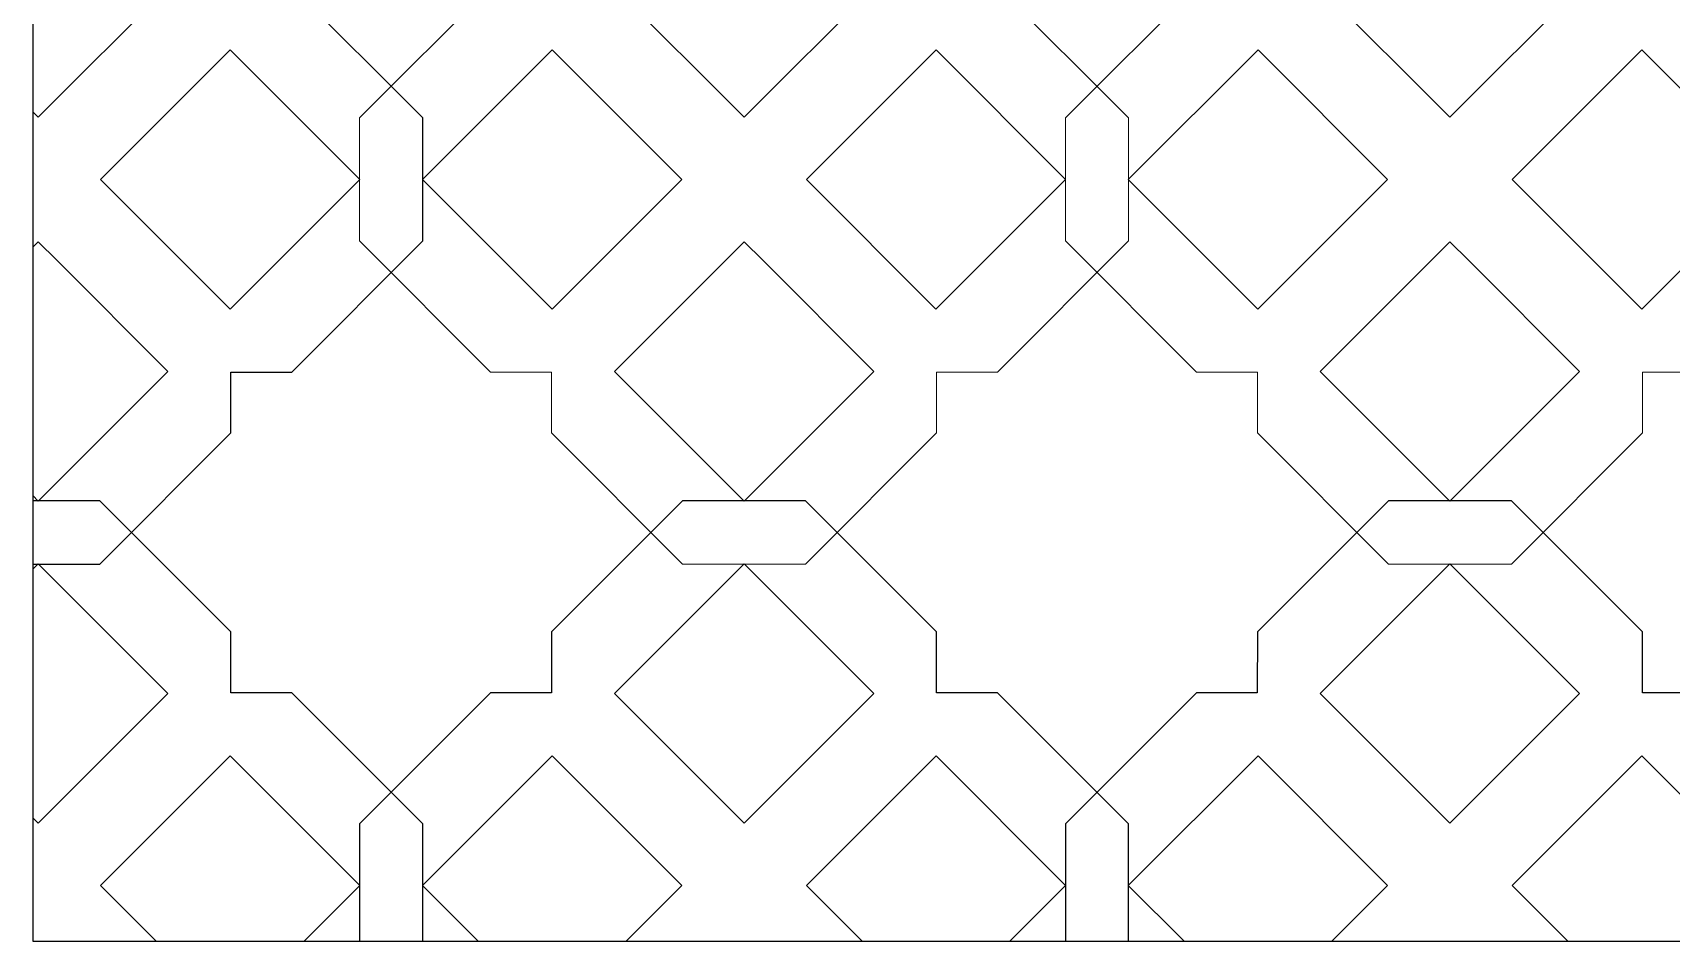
# Model space of a CAD drawing. Header units: centimetres. Extents: x -14.9 to -1.9, y -3.8 to 9.5.
# Drawn here: x -8.116 to -6.502, y -3.792 to -2.898 of the extents above; entities that cross this region are included whole.
import ezdxf

# ---------------------------------------------------------------- set-up
doc = ezdxf.new("R2010")
doc.units = ezdxf.units.CM
doc.header["$MEASUREMENT"] = 0
doc.layers.add('layer 1', color=7, linetype='Continuous')

msp = doc.modelspace()

# ---------------------------------------------------------------- linework, layer by layer
at = {"layer": 'layer 1', "color": 7}
for points, knots in [([(-8.1155, 9.5201), (-8.1155, 9.5201), (-1.85082, 9.5201), (-1.85082, 9.5201), (-1.85082, 9.5201), (-1.85082, 9.5201), (-1.85082, -3.79235), (-1.85082, -3.79235), (-1.85082, -3.79235), (-1.85082, -3.79235), (-8.1155, -3.79235), (-8.1155, -3.79235), (-8.1155, -3.79235), (-8.1155, -3.79235), (-8.1155, 9.5201), (-8.1155, 9.5201)], [0, 0, 0, 0, 0.2, 0.2, 0.2, 0.2, 0.4, 0.4, 0.4, 0.4, 0.6, 0.6, 0.6, 0.6, 1, 1, 1, 1]), ([(-8.1155, -2.66405), (-8.1155, -2.66405), (-8.04954, -2.66405), (-8.04954, -2.66405), (-8.04954, -2.66405), (-8.04954, -2.66405), (-7.92052, -2.79309), (-7.92052, -2.79309), (-7.92052, -2.79309), (-7.92052, -2.79309), (-7.92053, -2.853), (-7.92053, -2.853), (-7.92053, -2.853), (-7.92053, -2.853), (-7.86057, -2.85301), (-7.86057, -2.85301), (-7.86057, -2.85301), (-7.86057, -2.85301), (-7.73158, -2.98206), (-7.73158, -2.98206), (-7.73158, -2.98206), (-7.73158, -2.98206), (-7.73159, -3.10319), (-7.73159, -3.10319), (-7.73159, -3.10319), (-7.73159, -3.10319), (-7.86061, -3.2322), (-7.86061, -3.2322), (-7.86061, -3.2322), (-7.86061, -3.2322), (-7.92053, -3.2322), (-7.92053, -3.2322), (-7.92053, -3.2322), (-7.92053, -3.2322), (-7.92055, -3.2921), (-7.92055, -3.2921), (-7.92055, -3.2921), (-7.92055, -3.2921), (-8.04956, -3.42117), (-8.04956, -3.42117), (-8.04956, -3.42117), (-8.04956, -3.42117), (-8.1155, -3.42116), (-8.1155, -3.42116), (-8.1155, -3.42116), (-8.1155, -3.42116), (-8.1155, -3.3538), (-8.1155, -3.3538), (-8.1155, -3.3538), (-8.1155, -3.3538), (-8.11013, -3.35917), (-8.11013, -3.35917), (-8.11013, -3.35917), (-8.11013, -3.35917), (-7.98247, -3.23156), (-7.98247, -3.23156), (-7.98247, -3.23156), (-7.98247, -3.23156), (-8.09176, -3.1222), (-8.09176, -3.1222), (-8.09176, -3.1222), (-8.09176, -3.1222), (-8.11007, -3.1039), (-8.11007, -3.1039), (-8.11007, -3.1039), (-8.11007, -3.1039), (-8.1155, -3.10933), (-8.1155, -3.10933), (-8.1155, -3.10933), (-8.1155, -3.10933), (-8.1155, -2.97592), (-8.1155, -2.97592), (-8.1155, -2.97592), (-8.1155, -2.97592), (-8.11014, -2.98128), (-8.11014, -2.98128), (-8.11014, -2.98128), (-8.11014, -2.98128), (-7.98249, -2.85368), (-7.98249, -2.85368), (-7.98249, -2.85368), (-7.98249, -2.85368), (-8.11006, -2.72602), (-8.11006, -2.72602), (-8.11006, -2.72602), (-8.11006, -2.72602), (-8.1155, -2.73146), (-8.1155, -2.73146), (-8.1155, -2.73146), (-8.1155, -2.73146), (-8.1155, -2.66405), (-8.1155, -2.66405)], [0, 0, 0, 0, 0.0416667, 0.0416667, 0.0416667, 0.0416667, 0.0833333, 0.0833333, 0.0833333, 0.0833333, 0.125, 0.125, 0.125, 0.125, 0.1666667, 0.1666667, 0.1666667, 0.1666667, 0.2083333, 0.2083333, 0.2083333, 0.2083333, 0.25, 0.25, 0.25, 0.25, 0.2916667, 0.2916667, 0.2916667, 0.2916667, 0.3333333, 0.3333333, 0.3333333, 0.3333333, 0.375, 0.375, 0.375, 0.375, 0.4166667, 0.4166667, 0.4166667, 0.4166667, 0.4583333, 0.4583333, 0.4583333, 0.4583333, 0.5, 0.5, 0.5, 0.5, 0.5416667, 0.5416667, 0.5416667, 0.5416667, 0.5833333, 0.5833333, 0.5833333, 0.5833333, 0.625, 0.625, 0.625, 0.625, 0.6666667, 0.6666667, 0.6666667, 0.6666667, 0.7083333, 0.7083333, 0.7083333, 0.7083333, 0.75, 0.75, 0.75, 0.75, 0.7916667, 0.7916667, 0.7916667, 0.7916667, 0.8333333, 0.8333333, 0.8333333, 0.8333333, 0.875, 0.875, 0.875, 0.875, 0.9166667, 0.9166667, 0.9166667, 0.9166667, 1, 1, 1, 1]), ([(-7.92117, -3.17025), (-7.92117, -3.17025), (-8.04881, -3.04257), (-8.04881, -3.04257), (-8.04881, -3.04257), (-8.04881, -3.04257), (-7.92116, -2.91494), (-7.92116, -2.91494), (-7.92116, -2.91494), (-7.92116, -2.91494), (-7.79354, -3.0426), (-7.79354, -3.0426), (-7.79354, -3.0426), (-7.79354, -3.0426), (-7.92117, -3.17025), (-7.92117, -3.17025)], [0, 0, 0, 0, 0.2, 0.2, 0.2, 0.2, 0.4, 0.4, 0.4, 0.4, 0.6, 0.6, 0.6, 0.6, 1, 1, 1, 1]), ([(-8.1155, -3.35893), (-8.1155, -3.35893), (-8.04954, -3.35893), (-8.04954, -3.35893), (-8.04954, -3.35893), (-8.04954, -3.35893), (-7.92052, -3.48797), (-7.92052, -3.48797), (-7.92052, -3.48797), (-7.92052, -3.48797), (-7.92053, -3.54788), (-7.92053, -3.54788), (-7.92053, -3.54788), (-7.92053, -3.54788), (-7.86057, -3.54789), (-7.86057, -3.54789), (-7.86057, -3.54789), (-7.86057, -3.54789), (-7.73158, -3.67694), (-7.73158, -3.67694), (-7.73158, -3.67694), (-7.73158, -3.67694), (-7.73159, -3.79235), (-7.73159, -3.79235), (-7.73159, -3.79235), (-7.73159, -3.79235), (-7.8484, -3.79235), (-7.8484, -3.79235), (-7.8484, -3.79235), (-7.8484, -3.79235), (-7.79354, -3.73748), (-7.79354, -3.73748), (-7.79354, -3.73748), (-7.79354, -3.73748), (-7.92116, -3.60982), (-7.92116, -3.60982), (-7.92116, -3.60982), (-7.92116, -3.60982), (-8.04881, -3.73745), (-8.04881, -3.73745), (-8.04881, -3.73745), (-8.04881, -3.73745), (-7.99393, -3.79235), (-7.99393, -3.79235), (-7.99393, -3.79235), (-7.99393, -3.79235), (-8.1155, -3.79235), (-8.1155, -3.79235), (-8.1155, -3.79235), (-8.1155, -3.79235), (-8.1155, -3.6708), (-8.1155, -3.6708), (-8.1155, -3.6708), (-8.1155, -3.6708), (-8.11014, -3.67616), (-8.11014, -3.67616), (-8.11014, -3.67616), (-8.11014, -3.67616), (-7.98249, -3.54856), (-7.98249, -3.54856), (-7.98249, -3.54856), (-7.98249, -3.54856), (-8.11006, -3.4209), (-8.11006, -3.4209), (-8.11006, -3.4209), (-8.11006, -3.4209), (-8.1155, -3.42634), (-8.1155, -3.42634), (-8.1155, -3.42634), (-8.1155, -3.42634), (-8.1155, -3.35893), (-8.1155, -3.35893)], [0, 0, 0, 0, 0.0526316, 0.0526316, 0.0526316, 0.0526316, 0.1052632, 0.1052632, 0.1052632, 0.1052632, 0.1578947, 0.1578947, 0.1578947, 0.1578947, 0.2105263, 0.2105263, 0.2105263, 0.2105263, 0.2631579, 0.2631579, 0.2631579, 0.2631579, 0.3157895, 0.3157895, 0.3157895, 0.3157895, 0.3684211, 0.3684211, 0.3684211, 0.3684211, 0.4210526, 0.4210526, 0.4210526, 0.4210526, 0.4736842, 0.4736842, 0.4736842, 0.4736842, 0.5263158, 0.5263158, 0.5263158, 0.5263158, 0.5789474, 0.5789474, 0.5789474, 0.5789474, 0.6315789, 0.6315789, 0.6315789, 0.6315789, 0.6842105, 0.6842105, 0.6842105, 0.6842105, 0.7368421, 0.7368421, 0.7368421, 0.7368421, 0.7894737, 0.7894737, 0.7894737, 0.7894737, 0.8421053, 0.8421053, 0.8421053, 0.8421053, 0.8947368, 0.8947368, 0.8947368, 0.8947368, 1, 1, 1, 1]), ([(-7.79379, -3.79235), (-7.79379, -3.79235), (-7.79374, -3.67689), (-7.79374, -3.67689), (-7.79374, -3.67689), (-7.79374, -3.67689), (-7.66478, -3.54786), (-7.66478, -3.54786), (-7.66478, -3.54786), (-7.66478, -3.54786), (-7.60482, -3.54786), (-7.60482, -3.54786), (-7.60482, -3.54786), (-7.60482, -3.54786), (-7.60481, -3.48797), (-7.60481, -3.48797), (-7.60481, -3.48797), (-7.60481, -3.48797), (-7.47578, -3.35893), (-7.47578, -3.35893), (-7.47578, -3.35893), (-7.47578, -3.35893), (-7.35466, -3.35893), (-7.35466, -3.35893), (-7.35466, -3.35893), (-7.35466, -3.35893), (-7.22564, -3.48797), (-7.22564, -3.48797), (-7.22564, -3.48797), (-7.22564, -3.48797), (-7.22565, -3.54788), (-7.22565, -3.54788), (-7.22565, -3.54788), (-7.22565, -3.54788), (-7.16569, -3.54789), (-7.16569, -3.54789), (-7.16569, -3.54789), (-7.16569, -3.54789), (-7.0367, -3.67694), (-7.0367, -3.67694), (-7.0367, -3.67694), (-7.0367, -3.67694), (-7.03671, -3.79235), (-7.03671, -3.79235), (-7.03671, -3.79235), (-7.03671, -3.79235), (-7.15352, -3.79235), (-7.15352, -3.79235), (-7.15352, -3.79235), (-7.15352, -3.79235), (-7.09866, -3.73748), (-7.09866, -3.73748), (-7.09866, -3.73748), (-7.09866, -3.73748), (-7.22628, -3.60982), (-7.22628, -3.60982), (-7.22628, -3.60982), (-7.22628, -3.60982), (-7.35393, -3.73745), (-7.35393, -3.73745), (-7.35393, -3.73745), (-7.35393, -3.73745), (-7.29905, -3.79235), (-7.29905, -3.79235), (-7.29905, -3.79235), (-7.29905, -3.79235), (-7.53141, -3.79235), (-7.53141, -3.79235), (-7.53141, -3.79235), (-7.53141, -3.79235), (-7.47655, -3.73749), (-7.47655, -3.73749), (-7.47655, -3.73749), (-7.47655, -3.73749), (-7.60413, -3.60985), (-7.60413, -3.60985), (-7.60413, -3.60985), (-7.60413, -3.60985), (-7.73182, -3.73746), (-7.73182, -3.73746), (-7.73182, -3.73746), (-7.73182, -3.73746), (-7.67693, -3.79235), (-7.67693, -3.79235), (-7.67693, -3.79235), (-7.67693, -3.79235), (-7.79379, -3.79235), (-7.79379, -3.79235)], [0, 0, 0, 0, 0.0434783, 0.0434783, 0.0434783, 0.0434783, 0.0869565, 0.0869565, 0.0869565, 0.0869565, 0.1304348, 0.1304348, 0.1304348, 0.1304348, 0.173913, 0.173913, 0.173913, 0.173913, 0.2173913, 0.2173913, 0.2173913, 0.2173913, 0.2608696, 0.2608696, 0.2608696, 0.2608696, 0.3043478, 0.3043478, 0.3043478, 0.3043478, 0.3478261, 0.3478261, 0.3478261, 0.3478261, 0.3913043, 0.3913043, 0.3913043, 0.3913043, 0.4347826, 0.4347826, 0.4347826, 0.4347826, 0.4782609, 0.4782609, 0.4782609, 0.4782609, 0.5217391, 0.5217391, 0.5217391, 0.5217391, 0.5652174, 0.5652174, 0.5652174, 0.5652174, 0.6086957, 0.6086957, 0.6086957, 0.6086957, 0.6521739, 0.6521739, 0.6521739, 0.6521739, 0.6956522, 0.6956522, 0.6956522, 0.6956522, 0.7391304, 0.7391304, 0.7391304, 0.7391304, 0.7826087, 0.7826087, 0.7826087, 0.7826087, 0.826087, 0.826087, 0.826087, 0.826087, 0.8695652, 0.8695652, 0.8695652, 0.8695652, 0.9130435, 0.9130435, 0.9130435, 0.9130435, 1, 1, 1, 1]), ([(-7.09891, -3.79235), (-7.09891, -3.79235), (-7.09887, -3.67689), (-7.09887, -3.67689), (-7.09887, -3.67689), (-7.09887, -3.67689), (-6.9699, -3.54786), (-6.9699, -3.54786), (-6.9699, -3.54786), (-6.9699, -3.54786), (-6.90994, -3.54786), (-6.90994, -3.54786), (-6.90994, -3.54786), (-6.90994, -3.54786), (-6.90993, -3.48797), (-6.90993, -3.48797), (-6.90993, -3.48797), (-6.90993, -3.48797), (-6.7809, -3.35893), (-6.7809, -3.35893), (-6.7809, -3.35893), (-6.7809, -3.35893), (-6.65978, -3.35893), (-6.65978, -3.35893), (-6.65978, -3.35893), (-6.65978, -3.35893), (-6.53076, -3.48797), (-6.53076, -3.48797), (-6.53076, -3.48797), (-6.53076, -3.48797), (-6.53077, -3.54788), (-6.53077, -3.54788), (-6.53077, -3.54788), (-6.53077, -3.54788), (-6.47081, -3.54789), (-6.47081, -3.54789), (-6.47081, -3.54789), (-6.47081, -3.54789), (-6.34182, -3.67694), (-6.34182, -3.67694), (-6.34182, -3.67694), (-6.34182, -3.67694), (-6.34183, -3.79235), (-6.34183, -3.79235), (-6.34183, -3.79235), (-6.34183, -3.79235), (-6.45864, -3.79235), (-6.45864, -3.79235), (-6.45864, -3.79235), (-6.45864, -3.79235), (-6.40378, -3.73748), (-6.40378, -3.73748), (-6.40378, -3.73748), (-6.40378, -3.73748), (-6.5314, -3.60982), (-6.5314, -3.60982), (-6.5314, -3.60982), (-6.5314, -3.60982), (-6.65905, -3.73745), (-6.65905, -3.73745), (-6.65905, -3.73745), (-6.65905, -3.73745), (-6.60417, -3.79235), (-6.60417, -3.79235), (-6.60417, -3.79235), (-6.60417, -3.79235), (-6.83653, -3.79235), (-6.83653, -3.79235), (-6.83653, -3.79235), (-6.83653, -3.79235), (-6.78167, -3.73749), (-6.78167, -3.73749), (-6.78167, -3.73749), (-6.78167, -3.73749), (-6.90925, -3.60985), (-6.90925, -3.60985), (-6.90925, -3.60985), (-6.90925, -3.60985), (-7.03694, -3.73746), (-7.03694, -3.73746), (-7.03694, -3.73746), (-7.03694, -3.73746), (-6.98205, -3.79235), (-6.98205, -3.79235), (-6.98205, -3.79235), (-6.98205, -3.79235), (-7.09891, -3.79235), (-7.09891, -3.79235)], [0, 0, 0, 0, 0.0434783, 0.0434783, 0.0434783, 0.0434783, 0.0869565, 0.0869565, 0.0869565, 0.0869565, 0.1304348, 0.1304348, 0.1304348, 0.1304348, 0.173913, 0.173913, 0.173913, 0.173913, 0.2173913, 0.2173913, 0.2173913, 0.2173913, 0.2608696, 0.2608696, 0.2608696, 0.2608696, 0.3043478, 0.3043478, 0.3043478, 0.3043478, 0.3478261, 0.3478261, 0.3478261, 0.3478261, 0.3913043, 0.3913043, 0.3913043, 0.3913043, 0.4347826, 0.4347826, 0.4347826, 0.4347826, 0.4782609, 0.4782609, 0.4782609, 0.4782609, 0.5217391, 0.5217391, 0.5217391, 0.5217391, 0.5652174, 0.5652174, 0.5652174, 0.5652174, 0.6086957, 0.6086957, 0.6086957, 0.6086957, 0.6521739, 0.6521739, 0.6521739, 0.6521739, 0.6956522, 0.6956522, 0.6956522, 0.6956522, 0.7391304, 0.7391304, 0.7391304, 0.7391304, 0.7826087, 0.7826087, 0.7826087, 0.7826087, 0.826087, 0.826087, 0.826087, 0.826087, 0.8695652, 0.8695652, 0.8695652, 0.8695652, 0.9130435, 0.9130435, 0.9130435, 0.9130435, 1, 1, 1, 1]), ([(-7.41526, -3.67616), (-7.41526, -3.67616), (-7.54289, -3.54851), (-7.54289, -3.54851), (-7.54289, -3.54851), (-7.54289, -3.54851), (-7.41518, -3.4209), (-7.41518, -3.4209), (-7.41518, -3.4209), (-7.41518, -3.4209), (-7.28761, -3.54856), (-7.28761, -3.54856), (-7.28761, -3.54856), (-7.28761, -3.54856), (-7.41526, -3.67616), (-7.41526, -3.67616)], [0, 0, 0, 0, 0.2, 0.2, 0.2, 0.2, 0.4, 0.4, 0.4, 0.4, 0.6, 0.6, 0.6, 0.6, 1, 1, 1, 1]), ([(-6.72038, -3.67616), (-6.72038, -3.67616), (-6.84801, -3.54851), (-6.84801, -3.54851), (-6.84801, -3.54851), (-6.84801, -3.54851), (-6.7203, -3.4209), (-6.7203, -3.4209), (-6.7203, -3.4209), (-6.7203, -3.4209), (-6.59273, -3.54856), (-6.59273, -3.54856), (-6.59273, -3.54856), (-6.59273, -3.54856), (-6.72038, -3.67616), (-6.72038, -3.67616)], [0, 0, 0, 0, 0.2, 0.2, 0.2, 0.2, 0.4, 0.4, 0.4, 0.4, 0.6, 0.6, 0.6, 0.6, 1, 1, 1, 1])]:
    msp.add_open_spline(points, degree=3, knots=knots, dxfattribs=at)
at = {"layer": 'layer 1', "color": 7, "lineweight": 9}
for points, knots in [([(-8.1155, 9.5201), (-8.1155, 9.5201), (-1.85082, 9.5201), (-1.85082, 9.5201), (-1.85082, 9.5201), (-1.85082, 9.5201), (-1.85082, -3.79235), (-1.85082, -3.79235), (-1.85082, -3.79235), (-1.85082, -3.79235), (-8.1155, -3.79235), (-8.1155, -3.79235), (-8.1155, -3.79235), (-8.1155, -3.79235), (-8.1155, 9.5201), (-8.1155, 9.5201)], [0, 0, 0, 0, 0.2, 0.2, 0.2, 0.2, 0.4, 0.4, 0.4, 0.4, 0.6, 0.6, 0.6, 0.6, 1, 1, 1, 1]), ([(-7.47581, -3.42115), (-7.47581, -3.42115), (-7.60481, -3.29213), (-7.60481, -3.29213), (-7.60481, -3.29213), (-7.60481, -3.29213), (-7.60481, -3.23219), (-7.60481, -3.23219), (-7.60481, -3.23219), (-7.60481, -3.23219), (-7.66475, -3.23217), (-7.66475, -3.23217), (-7.66475, -3.23217), (-7.66475, -3.23217), (-7.79379, -3.10318), (-7.79379, -3.10318), (-7.79379, -3.10318), (-7.79379, -3.10318), (-7.79374, -2.98201), (-7.79374, -2.98201), (-7.79374, -2.98201), (-7.79374, -2.98201), (-7.66478, -2.85298), (-7.66478, -2.85298), (-7.66478, -2.85298), (-7.66478, -2.85298), (-7.60482, -2.85298), (-7.60482, -2.85298), (-7.60482, -2.85298), (-7.60482, -2.85298), (-7.60481, -2.79309), (-7.60481, -2.79309), (-7.60481, -2.79309), (-7.60481, -2.79309), (-7.47578, -2.66405), (-7.47578, -2.66405), (-7.47578, -2.66405), (-7.47578, -2.66405), (-7.35466, -2.66405), (-7.35466, -2.66405), (-7.35466, -2.66405), (-7.35466, -2.66405), (-7.22564, -2.79309), (-7.22564, -2.79309), (-7.22564, -2.79309), (-7.22564, -2.79309), (-7.22565, -2.853), (-7.22565, -2.853), (-7.22565, -2.853), (-7.22565, -2.853), (-7.16569, -2.85301), (-7.16569, -2.85301), (-7.16569, -2.85301), (-7.16569, -2.85301), (-7.0367, -2.98206), (-7.0367, -2.98206), (-7.0367, -2.98206), (-7.0367, -2.98206), (-7.03671, -3.10319), (-7.03671, -3.10319), (-7.03671, -3.10319), (-7.03671, -3.10319), (-7.16573, -3.2322), (-7.16573, -3.2322), (-7.16573, -3.2322), (-7.16573, -3.2322), (-7.22565, -3.2322), (-7.22565, -3.2322), (-7.22565, -3.2322), (-7.22565, -3.2322), (-7.22567, -3.2921), (-7.22567, -3.2921), (-7.22567, -3.2921), (-7.22567, -3.2921), (-7.35468, -3.42117), (-7.35468, -3.42117), (-7.35468, -3.42117), (-7.35468, -3.42117), (-7.47581, -3.42115), (-7.47581, -3.42115)], [0, 0, 0, 0, 0.047619, 0.047619, 0.047619, 0.047619, 0.0952381, 0.0952381, 0.0952381, 0.0952381, 0.1428571, 0.1428571, 0.1428571, 0.1428571, 0.1904762, 0.1904762, 0.1904762, 0.1904762, 0.2380952, 0.2380952, 0.2380952, 0.2380952, 0.2857143, 0.2857143, 0.2857143, 0.2857143, 0.3333333, 0.3333333, 0.3333333, 0.3333333, 0.3809524, 0.3809524, 0.3809524, 0.3809524, 0.4285714, 0.4285714, 0.4285714, 0.4285714, 0.4761905, 0.4761905, 0.4761905, 0.4761905, 0.5238095, 0.5238095, 0.5238095, 0.5238095, 0.5714286, 0.5714286, 0.5714286, 0.5714286, 0.6190476, 0.6190476, 0.6190476, 0.6190476, 0.6666667, 0.6666667, 0.6666667, 0.6666667, 0.7142857, 0.7142857, 0.7142857, 0.7142857, 0.7619048, 0.7619048, 0.7619048, 0.7619048, 0.8095238, 0.8095238, 0.8095238, 0.8095238, 0.8571429, 0.8571429, 0.8571429, 0.8571429, 0.9047619, 0.9047619, 0.9047619, 0.9047619, 1, 1, 1, 1]), ([(-6.78093, -3.42115), (-6.78093, -3.42115), (-6.90993, -3.29213), (-6.90993, -3.29213), (-6.90993, -3.29213), (-6.90993, -3.29213), (-6.90993, -3.23219), (-6.90993, -3.23219), (-6.90993, -3.23219), (-6.90993, -3.23219), (-6.96987, -3.23217), (-6.96987, -3.23217), (-6.96987, -3.23217), (-6.96987, -3.23217), (-7.09891, -3.10318), (-7.09891, -3.10318), (-7.09891, -3.10318), (-7.09891, -3.10318), (-7.09887, -2.98201), (-7.09887, -2.98201), (-7.09887, -2.98201), (-7.09887, -2.98201), (-6.9699, -2.85298), (-6.9699, -2.85298), (-6.9699, -2.85298), (-6.9699, -2.85298), (-6.90994, -2.85298), (-6.90994, -2.85298), (-6.90994, -2.85298), (-6.90994, -2.85298), (-6.90993, -2.79309), (-6.90993, -2.79309), (-6.90993, -2.79309), (-6.90993, -2.79309), (-6.7809, -2.66405), (-6.7809, -2.66405), (-6.7809, -2.66405), (-6.7809, -2.66405), (-6.65978, -2.66405), (-6.65978, -2.66405), (-6.65978, -2.66405), (-6.65978, -2.66405), (-6.53076, -2.79309), (-6.53076, -2.79309), (-6.53076, -2.79309), (-6.53076, -2.79309), (-6.53077, -2.853), (-6.53077, -2.853), (-6.53077, -2.853), (-6.53077, -2.853), (-6.47081, -2.85301), (-6.47081, -2.85301), (-6.47081, -2.85301), (-6.47081, -2.85301), (-6.34182, -2.98206), (-6.34182, -2.98206), (-6.34182, -2.98206), (-6.34182, -2.98206), (-6.34183, -3.10319), (-6.34183, -3.10319), (-6.34183, -3.10319), (-6.34183, -3.10319), (-6.47085, -3.2322), (-6.47085, -3.2322), (-6.47085, -3.2322), (-6.47085, -3.2322), (-6.53077, -3.2322), (-6.53077, -3.2322), (-6.53077, -3.2322), (-6.53077, -3.2322), (-6.53079, -3.2921), (-6.53079, -3.2921), (-6.53079, -3.2921), (-6.53079, -3.2921), (-6.6598, -3.42117), (-6.6598, -3.42117), (-6.6598, -3.42117), (-6.6598, -3.42117), (-6.78093, -3.42115), (-6.78093, -3.42115)], [0, 0, 0, 0, 0.047619, 0.047619, 0.047619, 0.047619, 0.0952381, 0.0952381, 0.0952381, 0.0952381, 0.1428571, 0.1428571, 0.1428571, 0.1428571, 0.1904762, 0.1904762, 0.1904762, 0.1904762, 0.2380952, 0.2380952, 0.2380952, 0.2380952, 0.2857143, 0.2857143, 0.2857143, 0.2857143, 0.3333333, 0.3333333, 0.3333333, 0.3333333, 0.3809524, 0.3809524, 0.3809524, 0.3809524, 0.4285714, 0.4285714, 0.4285714, 0.4285714, 0.4761905, 0.4761905, 0.4761905, 0.4761905, 0.5238095, 0.5238095, 0.5238095, 0.5238095, 0.5714286, 0.5714286, 0.5714286, 0.5714286, 0.6190476, 0.6190476, 0.6190476, 0.6190476, 0.6666667, 0.6666667, 0.6666667, 0.6666667, 0.7142857, 0.7142857, 0.7142857, 0.7142857, 0.7619048, 0.7619048, 0.7619048, 0.7619048, 0.8095238, 0.8095238, 0.8095238, 0.8095238, 0.8571429, 0.8571429, 0.8571429, 0.8571429, 0.9047619, 0.9047619, 0.9047619, 0.9047619, 1, 1, 1, 1]), ([(-7.41526, -2.98128), (-7.41526, -2.98128), (-7.54289, -2.85363), (-7.54289, -2.85363), (-7.54289, -2.85363), (-7.54289, -2.85363), (-7.41518, -2.72602), (-7.41518, -2.72602), (-7.41518, -2.72602), (-7.41518, -2.72602), (-7.28761, -2.85368), (-7.28761, -2.85368), (-7.28761, -2.85368), (-7.28761, -2.85368), (-7.41526, -2.98128), (-7.41526, -2.98128)], [0, 0, 0, 0, 0.2, 0.2, 0.2, 0.2, 0.4, 0.4, 0.4, 0.4, 0.6, 0.6, 0.6, 0.6, 1, 1, 1, 1]), ([(-6.72038, -2.98128), (-6.72038, -2.98128), (-6.84801, -2.85363), (-6.84801, -2.85363), (-6.84801, -2.85363), (-6.84801, -2.85363), (-6.7203, -2.72602), (-6.7203, -2.72602), (-6.7203, -2.72602), (-6.7203, -2.72602), (-6.59273, -2.85368), (-6.59273, -2.85368), (-6.59273, -2.85368), (-6.59273, -2.85368), (-6.72038, -2.98128), (-6.72038, -2.98128)], [0, 0, 0, 0, 0.2, 0.2, 0.2, 0.2, 0.4, 0.4, 0.4, 0.4, 0.6, 0.6, 0.6, 0.6, 1, 1, 1, 1]), ([(-7.60418, -3.17023), (-7.60418, -3.17023), (-7.73182, -3.04258), (-7.73182, -3.04258), (-7.73182, -3.04258), (-7.73182, -3.04258), (-7.60413, -2.91498), (-7.60413, -2.91498), (-7.60413, -2.91498), (-7.60413, -2.91498), (-7.47655, -3.04261), (-7.47655, -3.04261), (-7.47655, -3.04261), (-7.47655, -3.04261), (-7.60418, -3.17023), (-7.60418, -3.17023)], [0, 0, 0, 0, 0.2, 0.2, 0.2, 0.2, 0.4, 0.4, 0.4, 0.4, 0.6, 0.6, 0.6, 0.6, 1, 1, 1, 1]), ([(-7.22629, -3.17025), (-7.22629, -3.17025), (-7.35393, -3.04257), (-7.35393, -3.04257), (-7.35393, -3.04257), (-7.35393, -3.04257), (-7.22628, -2.91494), (-7.22628, -2.91494), (-7.22628, -2.91494), (-7.22628, -2.91494), (-7.09866, -3.0426), (-7.09866, -3.0426), (-7.09866, -3.0426), (-7.09866, -3.0426), (-7.22629, -3.17025), (-7.22629, -3.17025)], [0, 0, 0, 0, 0.2, 0.2, 0.2, 0.2, 0.4, 0.4, 0.4, 0.4, 0.6, 0.6, 0.6, 0.6, 1, 1, 1, 1]), ([(-6.9093, -3.17023), (-6.9093, -3.17023), (-7.03694, -3.04258), (-7.03694, -3.04258), (-7.03694, -3.04258), (-7.03694, -3.04258), (-6.90925, -2.91498), (-6.90925, -2.91498), (-6.90925, -2.91498), (-6.90925, -2.91498), (-6.78167, -3.04261), (-6.78167, -3.04261), (-6.78167, -3.04261), (-6.78167, -3.04261), (-6.9093, -3.17023), (-6.9093, -3.17023)], [0, 0, 0, 0, 0.2, 0.2, 0.2, 0.2, 0.4, 0.4, 0.4, 0.4, 0.6, 0.6, 0.6, 0.6, 1, 1, 1, 1]), ([(-6.53141, -3.17025), (-6.53141, -3.17025), (-6.65905, -3.04257), (-6.65905, -3.04257), (-6.65905, -3.04257), (-6.65905, -3.04257), (-6.5314, -2.91494), (-6.5314, -2.91494), (-6.5314, -2.91494), (-6.5314, -2.91494), (-6.40378, -3.0426), (-6.40378, -3.0426), (-6.40378, -3.0426), (-6.40378, -3.0426), (-6.53141, -3.17025), (-6.53141, -3.17025)], [0, 0, 0, 0, 0.2, 0.2, 0.2, 0.2, 0.4, 0.4, 0.4, 0.4, 0.6, 0.6, 0.6, 0.6, 1, 1, 1, 1]), ([(-7.39688, -3.1222), (-7.39688, -3.1222), (-7.41519, -3.1039), (-7.41519, -3.1039), (-7.41519, -3.1039), (-7.41519, -3.1039), (-7.54287, -3.2315), (-7.54287, -3.2315), (-7.54287, -3.2315), (-7.54287, -3.2315), (-7.41525, -3.35917), (-7.41525, -3.35917), (-7.41525, -3.35917), (-7.41525, -3.35917), (-7.28759, -3.23156), (-7.28759, -3.23156), (-7.28759, -3.23156), (-7.28759, -3.23156), (-7.39688, -3.1222), (-7.39688, -3.1222)], [0, 0, 0, 0, 0.1666667, 0.1666667, 0.1666667, 0.1666667, 0.3333333, 0.3333333, 0.3333333, 0.3333333, 0.5, 0.5, 0.5, 0.5, 0.6666667, 0.6666667, 0.6666667, 0.6666667, 1, 1, 1, 1]), ([(-6.702, -3.1222), (-6.702, -3.1222), (-6.72031, -3.1039), (-6.72031, -3.1039), (-6.72031, -3.1039), (-6.72031, -3.1039), (-6.84799, -3.2315), (-6.84799, -3.2315), (-6.84799, -3.2315), (-6.84799, -3.2315), (-6.72037, -3.35917), (-6.72037, -3.35917), (-6.72037, -3.35917), (-6.72037, -3.35917), (-6.59271, -3.23156), (-6.59271, -3.23156), (-6.59271, -3.23156), (-6.59271, -3.23156), (-6.702, -3.1222), (-6.702, -3.1222)], [0, 0, 0, 0, 0.1666667, 0.1666667, 0.1666667, 0.1666667, 0.3333333, 0.3333333, 0.3333333, 0.3333333, 0.5, 0.5, 0.5, 0.5, 0.6666667, 0.6666667, 0.6666667, 0.6666667, 1, 1, 1, 1])]:
    msp.add_open_spline(points, degree=3, knots=knots, dxfattribs=at)
at = {"layer": 'layer 1', "color": 250, "lineweight": 9}
for points, knots in [([(-8.1155, -2.66405), (-8.1155, -2.66405), (-8.04954, -2.66405), (-8.04954, -2.66405), (-8.04954, -2.66405), (-8.04954, -2.66405), (-7.92052, -2.79309), (-7.92052, -2.79309), (-7.92052, -2.79309), (-7.92052, -2.79309), (-7.92053, -2.853), (-7.92053, -2.853), (-7.92053, -2.853), (-7.92053, -2.853), (-7.86057, -2.85301), (-7.86057, -2.85301), (-7.86057, -2.85301), (-7.86057, -2.85301), (-7.73158, -2.98206), (-7.73158, -2.98206), (-7.73158, -2.98206), (-7.73158, -2.98206), (-7.73159, -3.10319), (-7.73159, -3.10319), (-7.73159, -3.10319), (-7.73159, -3.10319), (-7.86061, -3.2322), (-7.86061, -3.2322), (-7.86061, -3.2322), (-7.86061, -3.2322), (-7.92053, -3.2322), (-7.92053, -3.2322), (-7.92053, -3.2322), (-7.92053, -3.2322), (-7.92055, -3.2921), (-7.92055, -3.2921), (-7.92055, -3.2921), (-7.92055, -3.2921), (-8.04956, -3.42117), (-8.04956, -3.42117), (-8.04956, -3.42117), (-8.04956, -3.42117), (-8.1155, -3.42116), (-8.1155, -3.42116)], [0, 0, 0, 0, 0.0833333, 0.0833333, 0.0833333, 0.0833333, 0.1666667, 0.1666667, 0.1666667, 0.1666667, 0.25, 0.25, 0.25, 0.25, 0.3333333, 0.3333333, 0.3333333, 0.3333333, 0.4166667, 0.4166667, 0.4166667, 0.4166667, 0.5, 0.5, 0.5, 0.5, 0.5833333, 0.5833333, 0.5833333, 0.5833333, 0.6666667, 0.6666667, 0.6666667, 0.6666667, 0.75, 0.75, 0.75, 0.75, 0.8333333, 0.8333333, 0.8333333, 0.8333333, 1, 1, 1, 1]), ([(-8.1155, -2.73146), (-8.1155, -2.73146), (-8.11006, -2.72602), (-8.11006, -2.72602), (-8.11006, -2.72602), (-8.11006, -2.72602), (-7.98249, -2.85368), (-7.98249, -2.85368), (-7.98249, -2.85368), (-7.98249, -2.85368), (-8.11014, -2.98128), (-8.11014, -2.98128)], [0, 0, 0, 0, 0.25, 0.25, 0.25, 0.25, 0.5, 0.5, 0.5, 0.5, 1, 1, 1, 1]), ([(-7.92117, -3.17025), (-7.92117, -3.17025), (-8.04881, -3.04257), (-8.04881, -3.04257), (-8.04881, -3.04257), (-8.04881, -3.04257), (-7.92116, -2.91494), (-7.92116, -2.91494), (-7.92116, -2.91494), (-7.92116, -2.91494), (-7.79354, -3.0426), (-7.79354, -3.0426), (-7.79354, -3.0426), (-7.79354, -3.0426), (-7.92117, -3.17025), (-7.92117, -3.17025)], [0, 0, 0, 0, 0.2, 0.2, 0.2, 0.2, 0.4, 0.4, 0.4, 0.4, 0.6, 0.6, 0.6, 0.6, 1, 1, 1, 1]), ([(-8.09176, -3.1222), (-8.09176, -3.1222), (-8.11007, -3.1039), (-8.11007, -3.1039), (-8.11007, -3.1039), (-8.11007, -3.1039), (-8.1155, -3.10933), (-8.1155, -3.10933)], [0, 0, 0, 0, 0.3333333, 0.3333333, 0.3333333, 0.3333333, 1, 1, 1, 1]), ([(-8.1155, -3.3538), (-8.1155, -3.3538), (-8.11013, -3.35917), (-8.11013, -3.35917), (-8.11013, -3.35917), (-8.11013, -3.35917), (-7.98247, -3.23156), (-7.98247, -3.23156), (-7.98247, -3.23156), (-7.98247, -3.23156), (-8.09176, -3.1222), (-8.09176, -3.1222)], [0, 0, 0, 0, 0.25, 0.25, 0.25, 0.25, 0.5, 0.5, 0.5, 0.5, 1, 1, 1, 1]), ([(-8.1155, -3.35893), (-8.1155, -3.35893), (-8.04954, -3.35893), (-8.04954, -3.35893), (-8.04954, -3.35893), (-8.04954, -3.35893), (-7.92052, -3.48797), (-7.92052, -3.48797), (-7.92052, -3.48797), (-7.92052, -3.48797), (-7.92053, -3.54788), (-7.92053, -3.54788), (-7.92053, -3.54788), (-7.92053, -3.54788), (-7.86057, -3.54789), (-7.86057, -3.54789), (-7.86057, -3.54789), (-7.86057, -3.54789), (-7.73158, -3.67694), (-7.73158, -3.67694), (-7.73158, -3.67694), (-7.73158, -3.67694), (-7.73159, -3.79235), (-7.73159, -3.79235)], [0, 0, 0, 0, 0.1428571, 0.1428571, 0.1428571, 0.1428571, 0.2857143, 0.2857143, 0.2857143, 0.2857143, 0.4285714, 0.4285714, 0.4285714, 0.4285714, 0.5714286, 0.5714286, 0.5714286, 0.5714286, 0.7142857, 0.7142857, 0.7142857, 0.7142857, 1, 1, 1, 1]), ([(-7.79379, -3.79235), (-7.79379, -3.79235), (-7.79374, -3.67689), (-7.79374, -3.67689), (-7.79374, -3.67689), (-7.79374, -3.67689), (-7.66478, -3.54786), (-7.66478, -3.54786), (-7.66478, -3.54786), (-7.66478, -3.54786), (-7.60482, -3.54786), (-7.60482, -3.54786), (-7.60482, -3.54786), (-7.60482, -3.54786), (-7.60481, -3.48797), (-7.60481, -3.48797), (-7.60481, -3.48797), (-7.60481, -3.48797), (-7.47578, -3.35893), (-7.47578, -3.35893), (-7.47578, -3.35893), (-7.47578, -3.35893), (-7.35466, -3.35893), (-7.35466, -3.35893), (-7.35466, -3.35893), (-7.35466, -3.35893), (-7.22564, -3.48797), (-7.22564, -3.48797), (-7.22564, -3.48797), (-7.22564, -3.48797), (-7.22565, -3.54788), (-7.22565, -3.54788), (-7.22565, -3.54788), (-7.22565, -3.54788), (-7.16569, -3.54789), (-7.16569, -3.54789), (-7.16569, -3.54789), (-7.16569, -3.54789), (-7.0367, -3.67694), (-7.0367, -3.67694), (-7.0367, -3.67694), (-7.0367, -3.67694), (-7.03671, -3.79235), (-7.03671, -3.79235)], [0, 0, 0, 0, 0.0833333, 0.0833333, 0.0833333, 0.0833333, 0.1666667, 0.1666667, 0.1666667, 0.1666667, 0.25, 0.25, 0.25, 0.25, 0.3333333, 0.3333333, 0.3333333, 0.3333333, 0.4166667, 0.4166667, 0.4166667, 0.4166667, 0.5, 0.5, 0.5, 0.5, 0.5833333, 0.5833333, 0.5833333, 0.5833333, 0.6666667, 0.6666667, 0.6666667, 0.6666667, 0.75, 0.75, 0.75, 0.75, 0.8333333, 0.8333333, 0.8333333, 0.8333333, 1, 1, 1, 1]), ([(-7.09891, -3.79235), (-7.09891, -3.79235), (-7.09887, -3.67689), (-7.09887, -3.67689), (-7.09887, -3.67689), (-7.09887, -3.67689), (-6.9699, -3.54786), (-6.9699, -3.54786), (-6.9699, -3.54786), (-6.9699, -3.54786), (-6.90994, -3.54786), (-6.90994, -3.54786), (-6.90994, -3.54786), (-6.90994, -3.54786), (-6.90993, -3.48797), (-6.90993, -3.48797), (-6.90993, -3.48797), (-6.90993, -3.48797), (-6.7809, -3.35893), (-6.7809, -3.35893), (-6.7809, -3.35893), (-6.7809, -3.35893), (-6.65978, -3.35893), (-6.65978, -3.35893), (-6.65978, -3.35893), (-6.65978, -3.35893), (-6.53076, -3.48797), (-6.53076, -3.48797), (-6.53076, -3.48797), (-6.53076, -3.48797), (-6.53077, -3.54788), (-6.53077, -3.54788), (-6.53077, -3.54788), (-6.53077, -3.54788), (-6.47081, -3.54789), (-6.47081, -3.54789), (-6.47081, -3.54789), (-6.47081, -3.54789), (-6.34182, -3.67694), (-6.34182, -3.67694), (-6.34182, -3.67694), (-6.34182, -3.67694), (-6.34183, -3.79235), (-6.34183, -3.79235)], [0, 0, 0, 0, 0.0833333, 0.0833333, 0.0833333, 0.0833333, 0.1666667, 0.1666667, 0.1666667, 0.1666667, 0.25, 0.25, 0.25, 0.25, 0.3333333, 0.3333333, 0.3333333, 0.3333333, 0.4166667, 0.4166667, 0.4166667, 0.4166667, 0.5, 0.5, 0.5, 0.5, 0.5833333, 0.5833333, 0.5833333, 0.5833333, 0.6666667, 0.6666667, 0.6666667, 0.6666667, 0.75, 0.75, 0.75, 0.75, 0.8333333, 0.8333333, 0.8333333, 0.8333333, 1, 1, 1, 1]), ([(-8.1155, -3.42634), (-8.1155, -3.42634), (-8.11006, -3.4209), (-8.11006, -3.4209), (-8.11006, -3.4209), (-8.11006, -3.4209), (-7.98249, -3.54856), (-7.98249, -3.54856), (-7.98249, -3.54856), (-7.98249, -3.54856), (-8.11014, -3.67616), (-8.11014, -3.67616)], [0, 0, 0, 0, 0.25, 0.25, 0.25, 0.25, 0.5, 0.5, 0.5, 0.5, 1, 1, 1, 1]), ([(-7.41526, -3.67616), (-7.41526, -3.67616), (-7.54289, -3.54851), (-7.54289, -3.54851), (-7.54289, -3.54851), (-7.54289, -3.54851), (-7.41518, -3.4209), (-7.41518, -3.4209), (-7.41518, -3.4209), (-7.41518, -3.4209), (-7.28761, -3.54856), (-7.28761, -3.54856), (-7.28761, -3.54856), (-7.28761, -3.54856), (-7.41526, -3.67616), (-7.41526, -3.67616)], [0, 0, 0, 0, 0.2, 0.2, 0.2, 0.2, 0.4, 0.4, 0.4, 0.4, 0.6, 0.6, 0.6, 0.6, 1, 1, 1, 1]), ([(-6.72038, -3.67616), (-6.72038, -3.67616), (-6.84801, -3.54851), (-6.84801, -3.54851), (-6.84801, -3.54851), (-6.84801, -3.54851), (-6.7203, -3.4209), (-6.7203, -3.4209), (-6.7203, -3.4209), (-6.7203, -3.4209), (-6.59273, -3.54856), (-6.59273, -3.54856), (-6.59273, -3.54856), (-6.59273, -3.54856), (-6.72038, -3.67616), (-6.72038, -3.67616)], [0, 0, 0, 0, 0.2, 0.2, 0.2, 0.2, 0.4, 0.4, 0.4, 0.4, 0.6, 0.6, 0.6, 0.6, 1, 1, 1, 1]), ([(-7.99393, -3.79235), (-7.99393, -3.79235), (-8.04881, -3.73745), (-8.04881, -3.73745), (-8.04881, -3.73745), (-8.04881, -3.73745), (-7.92116, -3.60982), (-7.92116, -3.60982), (-7.92116, -3.60982), (-7.92116, -3.60982), (-7.79354, -3.73748), (-7.79354, -3.73748), (-7.79354, -3.73748), (-7.79354, -3.73748), (-7.8484, -3.79235), (-7.8484, -3.79235)], [0, 0, 0, 0, 0.2, 0.2, 0.2, 0.2, 0.4, 0.4, 0.4, 0.4, 0.6, 0.6, 0.6, 0.6, 1, 1, 1, 1]), ([(-7.67693, -3.79235), (-7.67693, -3.79235), (-7.73182, -3.73746), (-7.73182, -3.73746), (-7.73182, -3.73746), (-7.73182, -3.73746), (-7.60413, -3.60985), (-7.60413, -3.60985), (-7.60413, -3.60985), (-7.60413, -3.60985), (-7.47655, -3.73749), (-7.47655, -3.73749), (-7.47655, -3.73749), (-7.47655, -3.73749), (-7.53141, -3.79235), (-7.53141, -3.79235)], [0, 0, 0, 0, 0.2, 0.2, 0.2, 0.2, 0.4, 0.4, 0.4, 0.4, 0.6, 0.6, 0.6, 0.6, 1, 1, 1, 1]), ([(-7.29905, -3.79235), (-7.29905, -3.79235), (-7.35393, -3.73745), (-7.35393, -3.73745), (-7.35393, -3.73745), (-7.35393, -3.73745), (-7.22628, -3.60982), (-7.22628, -3.60982), (-7.22628, -3.60982), (-7.22628, -3.60982), (-7.09866, -3.73748), (-7.09866, -3.73748), (-7.09866, -3.73748), (-7.09866, -3.73748), (-7.15352, -3.79235), (-7.15352, -3.79235)], [0, 0, 0, 0, 0.2, 0.2, 0.2, 0.2, 0.4, 0.4, 0.4, 0.4, 0.6, 0.6, 0.6, 0.6, 1, 1, 1, 1]), ([(-6.98205, -3.79235), (-6.98205, -3.79235), (-7.03694, -3.73746), (-7.03694, -3.73746), (-7.03694, -3.73746), (-7.03694, -3.73746), (-6.90925, -3.60985), (-6.90925, -3.60985), (-6.90925, -3.60985), (-6.90925, -3.60985), (-6.78167, -3.73749), (-6.78167, -3.73749), (-6.78167, -3.73749), (-6.78167, -3.73749), (-6.83653, -3.79235), (-6.83653, -3.79235)], [0, 0, 0, 0, 0.2, 0.2, 0.2, 0.2, 0.4, 0.4, 0.4, 0.4, 0.6, 0.6, 0.6, 0.6, 1, 1, 1, 1]), ([(-6.60417, -3.79235), (-6.60417, -3.79235), (-6.65905, -3.73745), (-6.65905, -3.73745), (-6.65905, -3.73745), (-6.65905, -3.73745), (-6.5314, -3.60982), (-6.5314, -3.60982), (-6.5314, -3.60982), (-6.5314, -3.60982), (-6.40378, -3.73748), (-6.40378, -3.73748), (-6.40378, -3.73748), (-6.40378, -3.73748), (-6.45864, -3.79235), (-6.45864, -3.79235)], [0, 0, 0, 0, 0.2, 0.2, 0.2, 0.2, 0.4, 0.4, 0.4, 0.4, 0.6, 0.6, 0.6, 0.6, 1, 1, 1, 1])]:
    msp.add_open_spline(points, degree=3, knots=knots, dxfattribs=at)
for points in [[(-8.11014, -2.98128), (-8.11014, -2.98128), (-8.1155, -2.97592), (-8.1155, -2.97592)], [(-8.11014, -3.67616), (-8.11014, -3.67616), (-8.1155, -3.6708), (-8.1155, -3.6708)]]:
    msp.add_open_spline(points, degree=3, dxfattribs=at)

doc.saveas('drawing.dxf')
